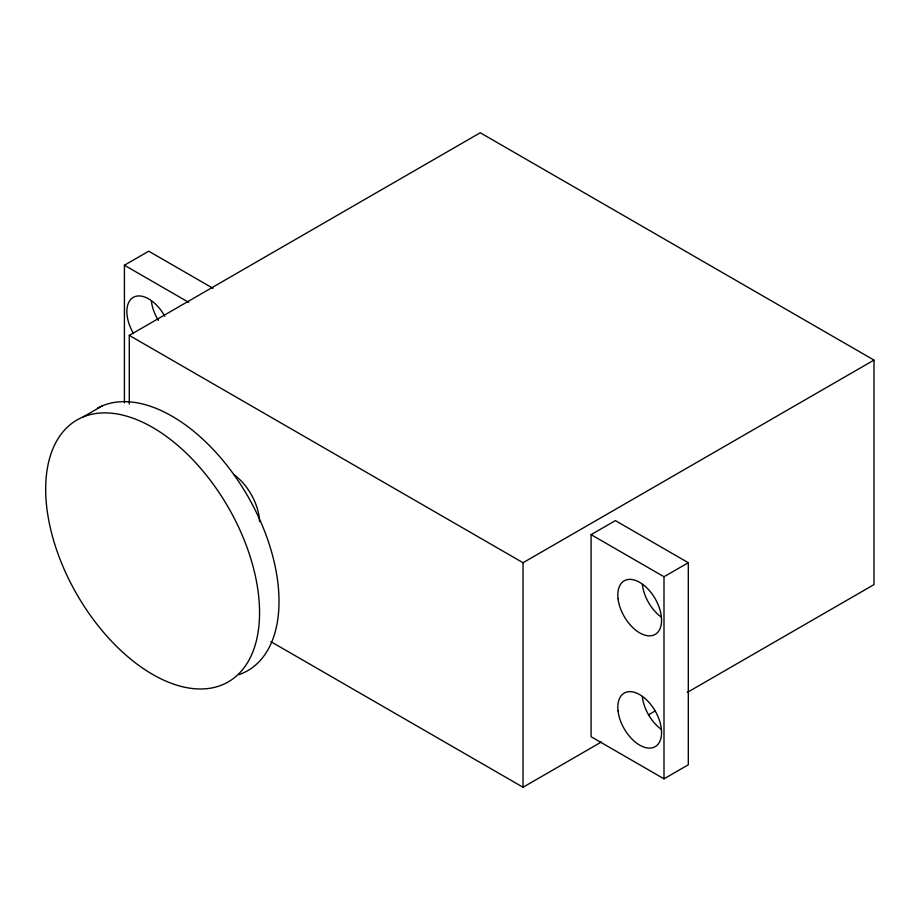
<?xml version="1.0" encoding="UTF-8"?>
<svg xmlns="http://www.w3.org/2000/svg" width="920" height="920" viewBox="0 0 920 920"><rect width="100%" height="100%" fill="white"/><g stroke="black" fill="none" stroke-linecap="round" stroke-linejoin="round"><path stroke-width="1.38" d="M124.418 402.81L124.418 265.224L148.73 251.194L212.992 288.293M129.283 404.029L129.283 335.386L480.251 132.756L874 360.088L874 584.614L687.309 692.392M83.145 416.944L102.58 405.709M129.283 335.386L523.031 562.718L874 360.088M591.088 534.646L615.388 520.616L688.309 562.718L688.309 764.784L663.998 778.826L591.088 736.724L591.088 534.646L663.998 576.748L688.309 562.718M270.882 641.665L523.031 787.244L601.438 741.968M648.726 714.668L654.959 711.079M124.418 265.224L188.692 302.335M663.998 576.748L663.998 778.826M523.031 562.718L523.031 787.244M233.657 474.444A41.25 23.816 60 0 1 259.543 521.606M661.25 617.067A30.935 17.859 60 0 1 642.332 584.499M661.25 729.33A30.935 17.859 60 0 1 642.332 696.762M158.343 320.355A30.935 17.859 60 0 1 151.363 301.035M133.343 333.224A30.935 17.859 60 0 1 133.526 297.229A30.935 17.859 60 0 1 164.783 316.284M97.439 408.169A151.236 87.32 60 0 1 252.149 504.102A151.236 87.32 60 0 1 239.016 674.647M618.021 710.792A30.935 17.859 60 0 0 653.096 747.581A30.935 17.859 60 0 0 647.967 701.27A30.935 17.859 60 0 0 618.021 710.792M618.021 598.529A30.935 17.859 60 0 0 653.096 635.317A30.935 17.859 60 0 0 647.967 589.007A30.935 17.859 60 0 0 618.021 598.529M47.472 512.762A151.236 87.32 60 0 0 222.088 684.917A151.236 87.32 60 0 0 188.289 455.112A151.236 87.32 60 0 0 47.472 512.762"/></g></svg>
